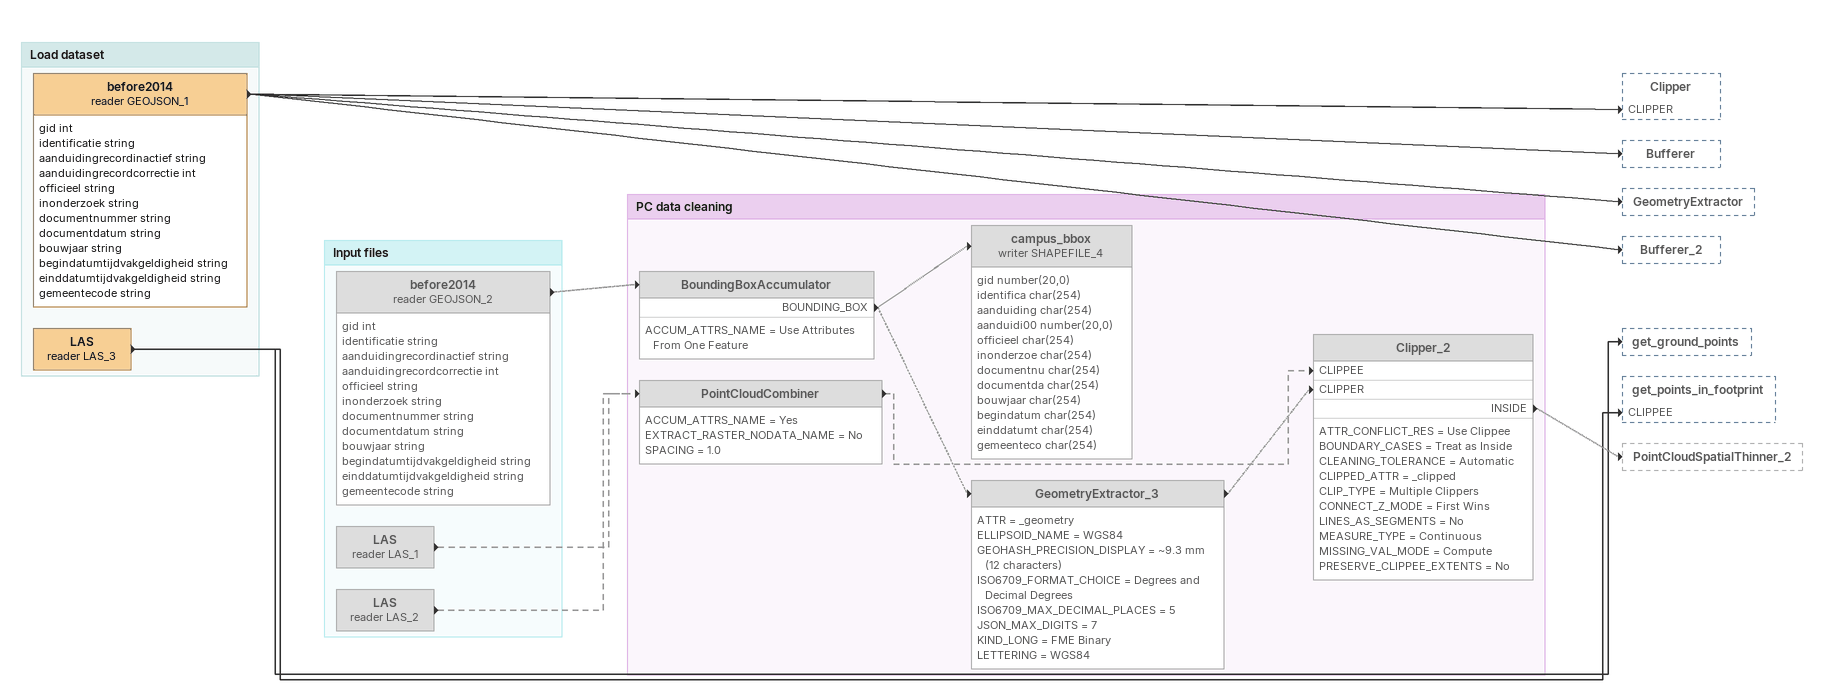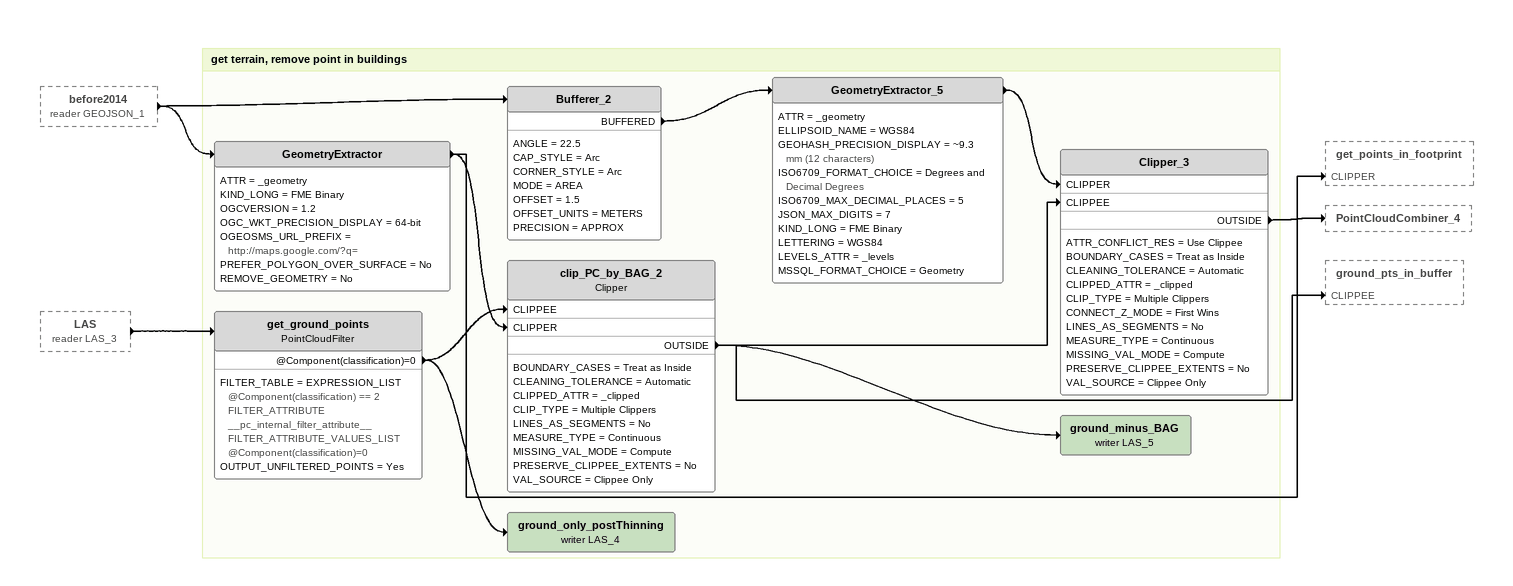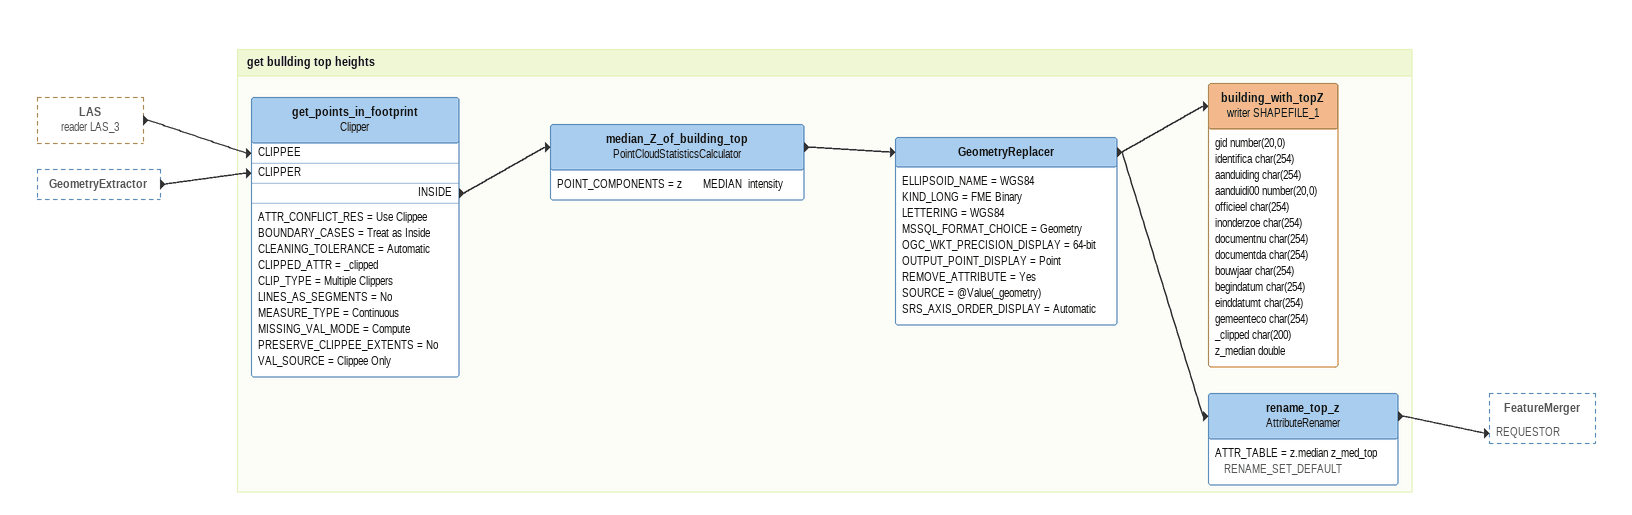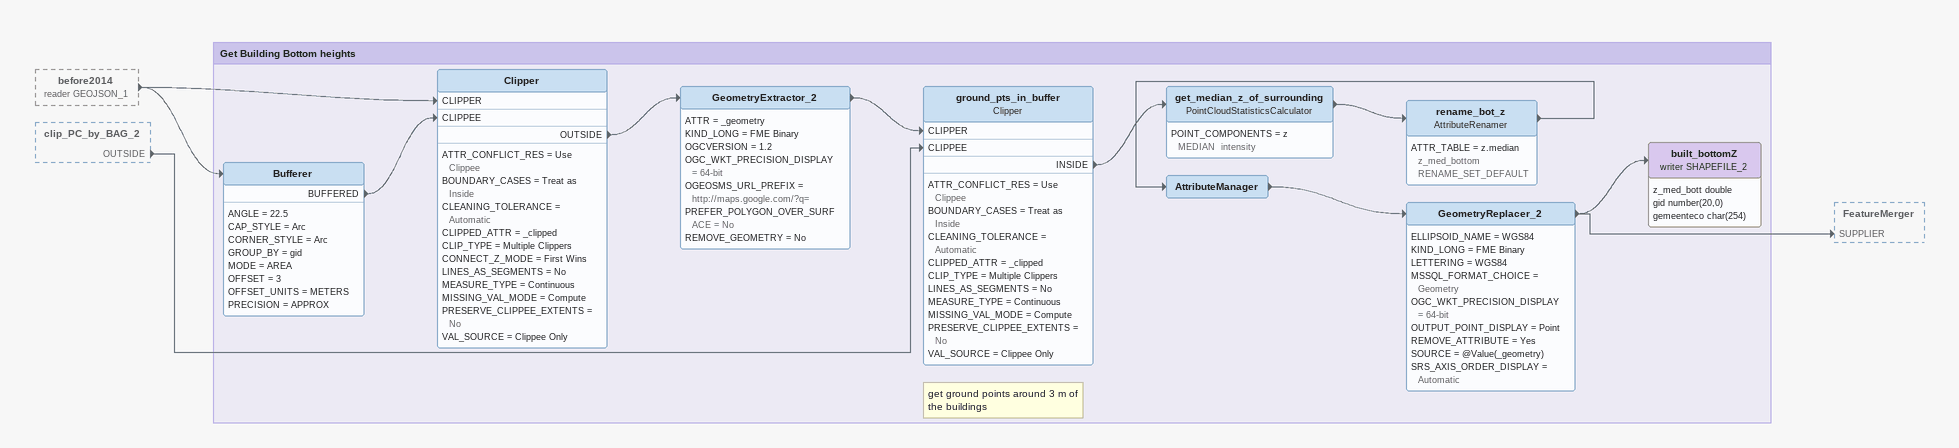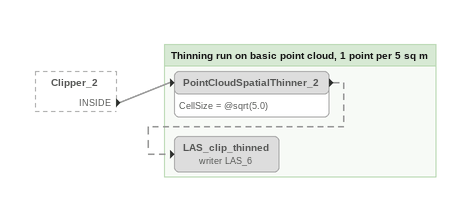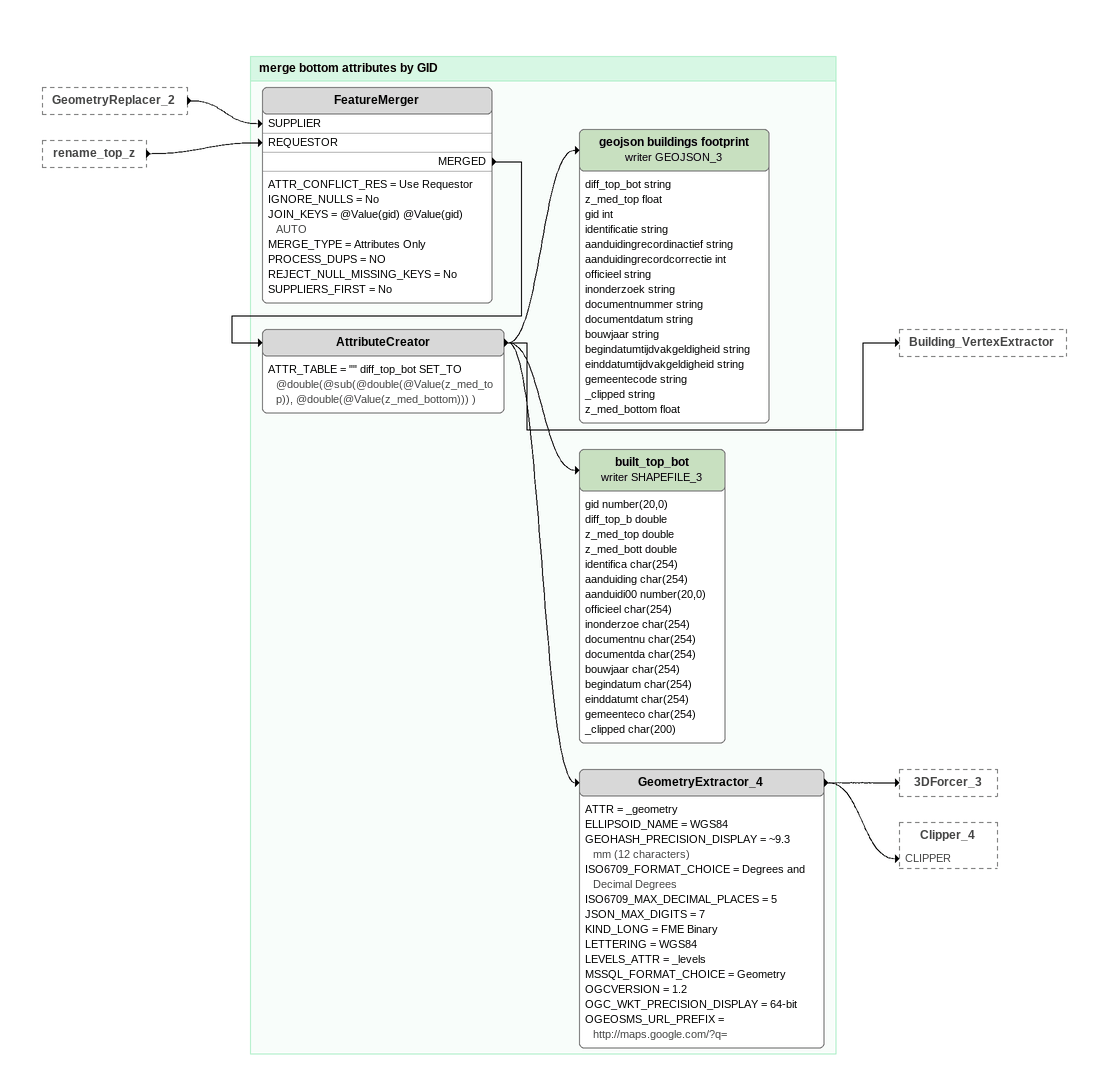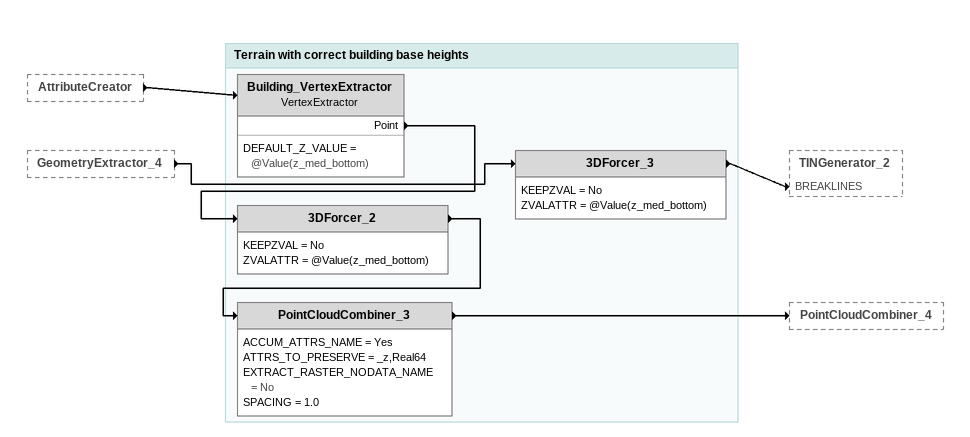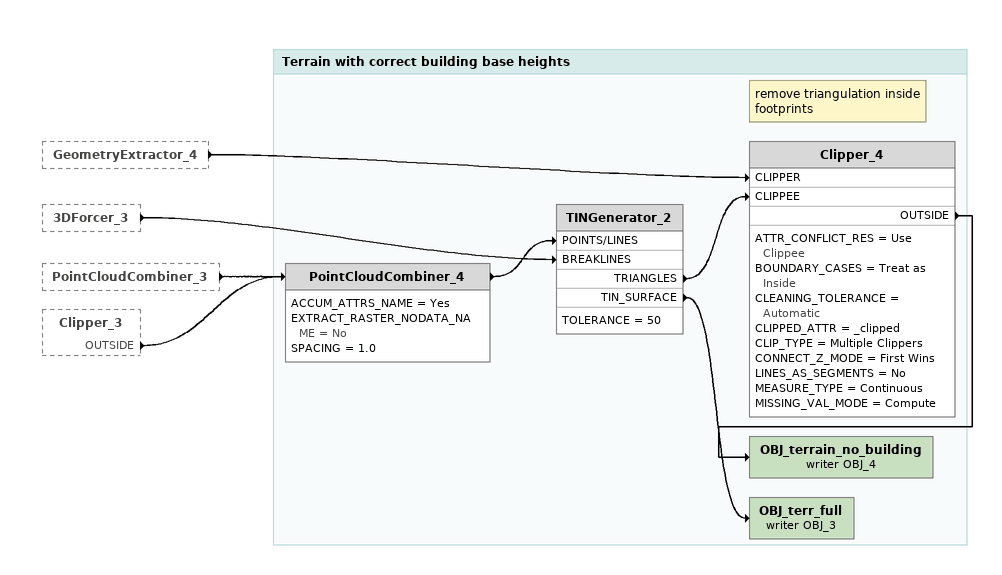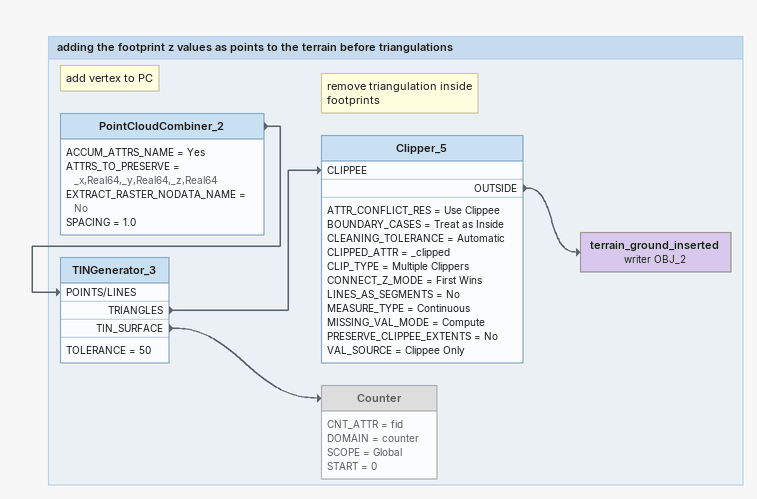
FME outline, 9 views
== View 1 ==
Bookmark: Load dataset
before2014 (reader GEOJSON_1)
    attributes: gid int, identificatie string, aanduidingrecordinactief string, aanduidingrecordcorrectie int, officieel string, inonderzoek string, documentnummer string, documentdatum string, bouwjaar string, begindatumtijdvakgeldigheid string, einddatumtijdvakgeldigheid string, gemeentecode string
    -> Clipper [CLIPPER]
    -> Bufferer
    -> GeometryExtractor
    -> Bufferer_2
LAS (reader LAS_3)
    -> get_ground_points
    -> get_points_in_footprint [CLIPPEE]

Bookmark: Input files
before2014 (reader GEOJSON_2) [off]
    attributes: gid int, identificatie string, aanduidingrecordinactief string, aanduidingrecordcorrectie int, officieel string, inonderzoek string, documentnummer string, documentdatum string, bouwjaar string, begindatumtijdvakgeldigheid string, einddatumtijdvakgeldigheid string, gemeentecode string
    -> BoundingBoxAccumulator [off]
LAS (reader LAS_1) [off]
    -> PointCloudCombiner [off]
LAS (reader LAS_2) [off]
    -> PointCloudCombiner [off]

Bookmark: PC data cleaning
BoundingBoxAccumulator [off]
    ACCUM_ATTRS_NAME = Use Attributes From One Feature
    BOUNDING_BOX -> campus_bbox (writer SHAPEFILE_4) [off]
    BOUNDING_BOX -> GeometryExtractor_3 [off]
campus_bbox (writer SHAPEFILE_4) [off]
    attributes: gid number(20,0), identifica char(254), aanduiding char(254), aanduidi00 number(20,0), officieel char(254), inonderzoe char(254), documentnu char(254), documentda char(254), bouwjaar char(254), begindatum char(254), einddatumt char(254), gemeenteco char(254)
GeometryExtractor_3 [off]
    ATTR = _geometry
    ELLIPSOID_NAME = WGS84
    GEOHASH_PRECISION_DISPLAY = ~9.3 mm (12 characters)
    ISO6709_FORMAT_CHOICE = Degrees and Decimal Degrees
    ISO6709_MAX_DECIMAL_PLACES = 5
    JSON_MAX_DIGITS = 7
    KIND_LONG = FME Binary
    LETTERING = WGS84
    -> Clipper_2 [CLIPPER] [off]
PointCloudCombiner [off]
    ACCUM_ATTRS_NAME = Yes
    EXTRACT_RASTER_NODATA_NAME = No
    SPACING = 1.0
    -> Clipper_2 [CLIPPEE] [off]
Clipper_2 [off]
    ATTR_CONFLICT_RES = Use Clippee
    BOUNDARY_CASES = Treat as Inside
    CLEANING_TOLERANCE = Automatic
    CLIPPED_ATTR = _clipped
    CLIP_TYPE = Multiple Clippers
    CONNECT_Z_MODE = First Wins
    LINES_AS_SEGMENTS = No
    MEASURE_TYPE = Continuous
    MISSING_VAL_MODE = Compute
    PRESERVE_CLIPPEE_EXTENTS = No
    INSIDE -> PointCloudSpatialThinner_2 [off]

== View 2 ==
before2014 (reader GEOJSON_1) [outside]
    -> GeometryExtractor
    -> Bufferer_2
LAS (reader LAS_3) [outside]
    -> get_ground_points

Bookmark: get terrain, remove point in buildings
Bufferer_2
    ANGLE = 22.5
    CAP_STYLE = Arc
    CORNER_STYLE = Arc
    MODE = AREA
    OFFSET = 1.5
    OFFSET_UNITS = METERS
    PRECISION = APPROX
    BUFFERED -> GeometryExtractor_5
GeometryExtractor_5
    ATTR = _geometry
    ELLIPSOID_NAME = WGS84
    GEOHASH_PRECISION_DISPLAY = ~9.3 mm (12 characters)
    ISO6709_FORMAT_CHOICE = Degrees and Decimal Degrees
    ISO6709_MAX_DECIMAL_PLACES = 5
    JSON_MAX_DIGITS = 7
    KIND_LONG = FME Binary
    LETTERING = WGS84
    LEVELS_ATTR = _levels
    MSSQL_FORMAT_CHOICE = Geometry
    -> Clipper_3 [CLIPPER]
GeometryExtractor
    ATTR = _geometry
    KIND_LONG = FME Binary
    OGCVERSION = 1.2
    OGC_WKT_PRECISION_DISPLAY = 64-bit
    OGEOSMS_URL_PREFIX = http://maps.google.com/?q=
    PREFER_POLYGON_OVER_SURFACE = No
    REMOVE_GEOMETRY = No
    -> get_points_in_footprint [CLIPPER]
    -> clip_PC_by_BAG_2 [CLIPPER]
get_ground_points: PointCloudFilter
    FILTER_TABLE = EXPRESSION_LIST @Component(classification) == 2 FILTER_ATTRIBUTE __pc_internal_filter_attribute__ FILTER_ATTRIBUTE_VALUES_LIST @Component(classification)=0
    OUTPUT_UNFILTERED_POINTS = Yes
    @Component(classification)=0 -> clip_PC_by_BAG_2 [CLIPPEE]
    @Component(classification)=0 -> ground_only_postThinning (writer LAS_4)
clip_PC_by_BAG_2: Clipper
    BOUNDARY_CASES = Treat as Inside
    CLEANING_TOLERANCE = Automatic
    CLIPPED_ATTR = _clipped
    CLIP_TYPE = Multiple Clippers
    LINES_AS_SEGMENTS = No
    MEASURE_TYPE = Continuous
    MISSING_VAL_MODE = Compute
    PRESERVE_CLIPPEE_EXTENTS = No
    VAL_SOURCE = Clippee Only
    OUTSIDE -> ground_pts_in_buffer [CLIPPEE]
    OUTSIDE -> ground_minus_BAG (writer LAS_5)
    OUTSIDE -> Clipper_3 [CLIPPEE]
Clipper_3
    ATTR_CONFLICT_RES = Use Clippee
    BOUNDARY_CASES = Treat as Inside
    CLEANING_TOLERANCE = Automatic
    CLIPPED_ATTR = _clipped
    CLIP_TYPE = Multiple Clippers
    CONNECT_Z_MODE = First Wins
    LINES_AS_SEGMENTS = No
    MEASURE_TYPE = Continuous
    MISSING_VAL_MODE = Compute
    PRESERVE_CLIPPEE_EXTENTS = No
    VAL_SOURCE = Clippee Only
    OUTSIDE -> PointCloudCombiner_4
ground_minus_BAG (writer LAS_5)
ground_only_postThinning (writer LAS_4)

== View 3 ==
LAS (reader LAS_3) [outside]
    -> get_points_in_footprint [CLIPPEE]
GeometryExtractor [outside]
    -> get_points_in_footprint [CLIPPER]

Bookmark: get bullding top heights
get_points_in_footprint: Clipper
    ATTR_CONFLICT_RES = Use Clippee
    BOUNDARY_CASES = Treat as Inside
    CLEANING_TOLERANCE = Automatic
    CLIPPED_ATTR = _clipped
    CLIP_TYPE = Multiple Clippers
    LINES_AS_SEGMENTS = No
    MEASURE_TYPE = Continuous
    MISSING_VAL_MODE = Compute
    PRESERVE_CLIPPEE_EXTENTS = No
    VAL_SOURCE = Clippee Only
    INSIDE -> median_Z_of_building_top
median_Z_of_building_top: PointCloudStatisticsCalculator
    POINT_COMPONENTS = z       MEDIAN  intensity
    -> GeometryReplacer
GeometryReplacer
    ELLIPSOID_NAME = WGS84
    KIND_LONG = FME Binary
    LETTERING = WGS84
    MSSQL_FORMAT_CHOICE = Geometry
    OGC_WKT_PRECISION_DISPLAY = 64-bit
    OUTPUT_POINT_DISPLAY = Point
    REMOVE_ATTRIBUTE = Yes
    SOURCE = @Value(_geometry)
    SRS_AXIS_ORDER_DISPLAY = Automatic
    -> building_with_topZ (writer SHAPEFILE_1)
    -> rename_top_z
building_with_topZ (writer SHAPEFILE_1)
    attributes: gid number(20,0), identifica char(254), aanduiding char(254), aanduidi00 number(20,0), officieel char(254), inonderzoe char(254), documentnu char(254), documentda char(254), bouwjaar char(254), begindatum char(254), einddatumt char(254), gemeenteco char(254), _clipped char(200), z_median double
rename_top_z: AttributeRenamer
    ATTR_TABLE = z.median z_med_top RENAME_SET_DEFAULT
    -> FeatureMerger [REQUESTOR]

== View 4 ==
before2014 (reader GEOJSON_1) [outside]
    -> Clipper [CLIPPER]
    -> Bufferer
clip_PC_by_BAG_2 [outside]
    OUTSIDE -> ground_pts_in_buffer [CLIPPEE]

Bookmark: Get Building Bottom heights
Bufferer
    ANGLE = 22.5
    CAP_STYLE = Arc
    CORNER_STYLE = Arc
    GROUP_BY = gid
    MODE = AREA
    OFFSET = 3
    OFFSET_UNITS = METERS
    PRECISION = APPROX
    BUFFERED -> Clipper [CLIPPEE]
Clipper
    ATTR_CONFLICT_RES = Use Clippee
    BOUNDARY_CASES = Treat as Inside
    CLEANING_TOLERANCE = Automatic
    CLIPPED_ATTR = _clipped
    CLIP_TYPE = Multiple Clippers
    CONNECT_Z_MODE = First Wins
    LINES_AS_SEGMENTS = No
    MEASURE_TYPE = Continuous
    MISSING_VAL_MODE = Compute
    PRESERVE_CLIPPEE_EXTENTS = No
    VAL_SOURCE = Clippee Only
    OUTSIDE -> GeometryExtractor_2
GeometryExtractor_2
    ATTR = _geometry
    KIND_LONG = FME Binary
    OGCVERSION = 1.2
    OGC_WKT_PRECISION_DISPLAY = 64-bit
    OGEOSMS_URL_PREFIX = http://maps.google.com/?q=
    PREFER_POLYGON_OVER_SURFACE = No
    REMOVE_GEOMETRY = No
    -> ground_pts_in_buffer [CLIPPER]
Note: get ground points around 3 m of the buildings
ground_pts_in_buffer: Clipper
    ATTR_CONFLICT_RES = Use Clippee
    BOUNDARY_CASES = Treat as Inside
    CLEANING_TOLERANCE = Automatic
    CLIPPED_ATTR = _clipped
    CLIP_TYPE = Multiple Clippers
    LINES_AS_SEGMENTS = No
    MEASURE_TYPE = Continuous
    MISSING_VAL_MODE = Compute
    PRESERVE_CLIPPEE_EXTENTS = No
    VAL_SOURCE = Clippee Only
    INSIDE -> get_median_z_of_surrounding
get_median_z_of_surrounding: PointCloudStatisticsCalculator
    POINT_COMPONENTS = z       MEDIAN  intensity
    -> rename_bot_z
rename_bot_z: AttributeRenamer
    ATTR_TABLE = z.median z_med_bottom RENAME_SET_DEFAULT
    -> AttributeManager
AttributeManager
    -> GeometryReplacer_2
GeometryReplacer_2
    ELLIPSOID_NAME = WGS84
    KIND_LONG = FME Binary
    LETTERING = WGS84
    MSSQL_FORMAT_CHOICE = Geometry
    OGC_WKT_PRECISION_DISPLAY = 64-bit
    OUTPUT_POINT_DISPLAY = Point
    REMOVE_ATTRIBUTE = Yes
    SOURCE = @Value(_geometry)
    SRS_AXIS_ORDER_DISPLAY = Automatic
    -> built_bottomZ (writer SHAPEFILE_2)
    -> FeatureMerger [SUPPLIER]
built_bottomZ (writer SHAPEFILE_2)
    attributes: z_med_bott double, gid number(20,0), gemeenteco char(254)

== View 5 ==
Clipper_2 [outside]
    INSIDE -> PointCloudSpatialThinner_2 [off]

Bookmark: Thinning run on basic point cloud, 1 point per 5 sq m
PointCloudSpatialThinner_2 [off]
    CellSize = @sqrt(5.0)
    -> LAS_clip_thinned (writer LAS_6) [off]
LAS_clip_thinned (writer LAS_6) [off]

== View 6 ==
GeometryReplacer_2 [outside]
    -> FeatureMerger [SUPPLIER]
rename_top_z [outside]
    -> FeatureMerger [REQUESTOR]

Bookmark: merge bottom attributes by GID
FeatureMerger
    ATTR_CONFLICT_RES = Use Requestor
    IGNORE_NULLS = No
    JOIN_KEYS = @Value(gid) @Value(gid) AUTO
    MERGE_TYPE = Attributes Only
    PROCESS_DUPS = NO
    REJECT_NULL_MISSING_KEYS = No
    SUPPLIERS_FIRST = No
    MERGED -> AttributeCreator
AttributeCreator
    ATTR_TABLE = "" diff_top_bot SET_TO @double(@sub(@double(@Value(z_med_top)), @double(@Value(z_med_bottom))) )
    -> built_top_bot (writer SHAPEFILE_3)
    -> GeometryExtractor_4
    -> Building_VertexExtractor
    -> geojson buildings footprint (writer GEOJSON_3)
geojson buildings footprint (writer GEOJSON_3)
    attributes: diff_top_bot string, z_med_top float, gid int, identificatie string, aanduidingrecordinactief string, aanduidingrecordcorrectie int, officieel string, inonderzoek string, documentnummer string, documentdatum string, bouwjaar string, begindatumtijdvakgeldigheid string, einddatumtijdvakgeldigheid string, gemeentecode string, _clipped string, z_med_bottom float
built_top_bot (writer SHAPEFILE_3)
    attributes: gid number(20,0), diff_top_b double, z_med_top double, z_med_bott double, identifica char(254), aanduiding char(254), aanduidi00 number(20,0), officieel char(254), inonderzoe char(254), documentnu char(254), documentda char(254), bouwjaar char(254), begindatum char(254), einddatumt char(254), gemeenteco char(254), _clipped char(200)
GeometryExtractor_4
    ATTR = _geometry
    ELLIPSOID_NAME = WGS84
    GEOHASH_PRECISION_DISPLAY = ~9.3 mm (12 characters)
    ISO6709_FORMAT_CHOICE = Degrees and Decimal Degrees
    ISO6709_MAX_DECIMAL_PLACES = 5
    JSON_MAX_DIGITS = 7
    KIND_LONG = FME Binary
    LETTERING = WGS84
    LEVELS_ATTR = _levels
    MSSQL_FORMAT_CHOICE = Geometry
    OGCVERSION = 1.2
    OGC_WKT_PRECISION_DISPLAY = 64-bit
    OGEOSMS_URL_PREFIX = http://maps.google.com/?q=
    -> 3DForcer_3
    -> Clipper_4 [CLIPPER]

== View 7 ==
AttributeCreator [outside]
    -> Building_VertexExtractor
GeometryExtractor_4 [outside]
    -> 3DForcer_3

Bookmark: Terrain with correct building base heights
3DForcer_3
    KEEPZVAL = No
    ZVALATTR = @Value(z_med_bottom)
    -> TINGenerator_2 [BREAKLINES]
Building_VertexExtractor: VertexExtractor
    DEFAULT_Z_VALUE = @Value(z_med_bottom)
    Point -> 3DForcer_2
3DForcer_2
    KEEPZVAL = No
    ZVALATTR = @Value(z_med_bottom)
    -> PointCloudCombiner_3
PointCloudCombiner_3
    ACCUM_ATTRS_NAME = Yes
    ATTRS_TO_PRESERVE = _z,Real64
    EXTRACT_RASTER_NODATA_NAME = No
    SPACING = 1.0
    -> PointCloudCombiner_4

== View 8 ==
GeometryExtractor_4 [outside]
    -> Clipper_4 [CLIPPER]
3DForcer_3 [outside]
    -> TINGenerator_2 [BREAKLINES]
PointCloudCombiner_3 [outside]
    -> PointCloudCombiner_4
Clipper_3 [outside]
    OUTSIDE -> PointCloudCombiner_4

Bookmark: Terrain with correct building base heights
PointCloudCombiner_4
    ACCUM_ATTRS_NAME = Yes
    EXTRACT_RASTER_NODATA_NAME = No
    SPACING = 1.0
    -> TINGenerator_2 [POINTS/LINES]
TINGenerator_2
    TOLERANCE = 50
    TRIANGLES -> Clipper_4 [CLIPPEE]
    TIN_SURFACE -> OBJ_terr_full (writer OBJ_3)
Note: remove triangulation inside footprints
Clipper_4
    ATTR_CONFLICT_RES = Use Clippee
    BOUNDARY_CASES = Treat as Inside
    CLEANING_TOLERANCE = Automatic
    CLIPPED_ATTR = _clipped
    CLIP_TYPE = Multiple Clippers
    CONNECT_Z_MODE = First Wins
    LINES_AS_SEGMENTS = No
    MEASURE_TYPE = Continuous
    MISSING_VAL_MODE = Compute
    OUTSIDE -> OBJ_terrain_no_building (writer OBJ_4)
OBJ_terrain_no_building (writer OBJ_4)
OBJ_terr_full (writer OBJ_3)

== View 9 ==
Bookmark: adding the footprint z values as points to the terrain before triangulations
Note: add vertex to PC
PointCloudCombiner_2
    ACCUM_ATTRS_NAME = Yes
    ATTRS_TO_PRESERVE = _x,Real64,_y,Real64,_z,Real64
    EXTRACT_RASTER_NODATA_NAME = No
    SPACING = 1.0
    -> TINGenerator_3 [POINTS/LINES]
TINGenerator_3
    TOLERANCE = 50
    TRIANGLES -> Clipper_5 [CLIPPEE]
    TIN_SURFACE -> Counter
Note: remove triangulation inside footprints
Clipper_5
    ATTR_CONFLICT_RES = Use Clippee
    BOUNDARY_CASES = Treat as Inside
    CLEANING_TOLERANCE = Automatic
    CLIPPED_ATTR = _clipped
    CLIP_TYPE = Multiple Clippers
    CONNECT_Z_MODE = First Wins
    LINES_AS_SEGMENTS = No
    MEASURE_TYPE = Continuous
    MISSING_VAL_MODE = Compute
    PRESERVE_CLIPPEE_EXTENTS = No
    VAL_SOURCE = Clippee Only
    OUTSIDE -> terrain_ground_inserted (writer OBJ_2)
terrain_ground_inserted (writer OBJ_2)
Counter [off]
    CNT_ATTR = fid
    DOMAIN = counter
    SCOPE = Global
    START = 0
